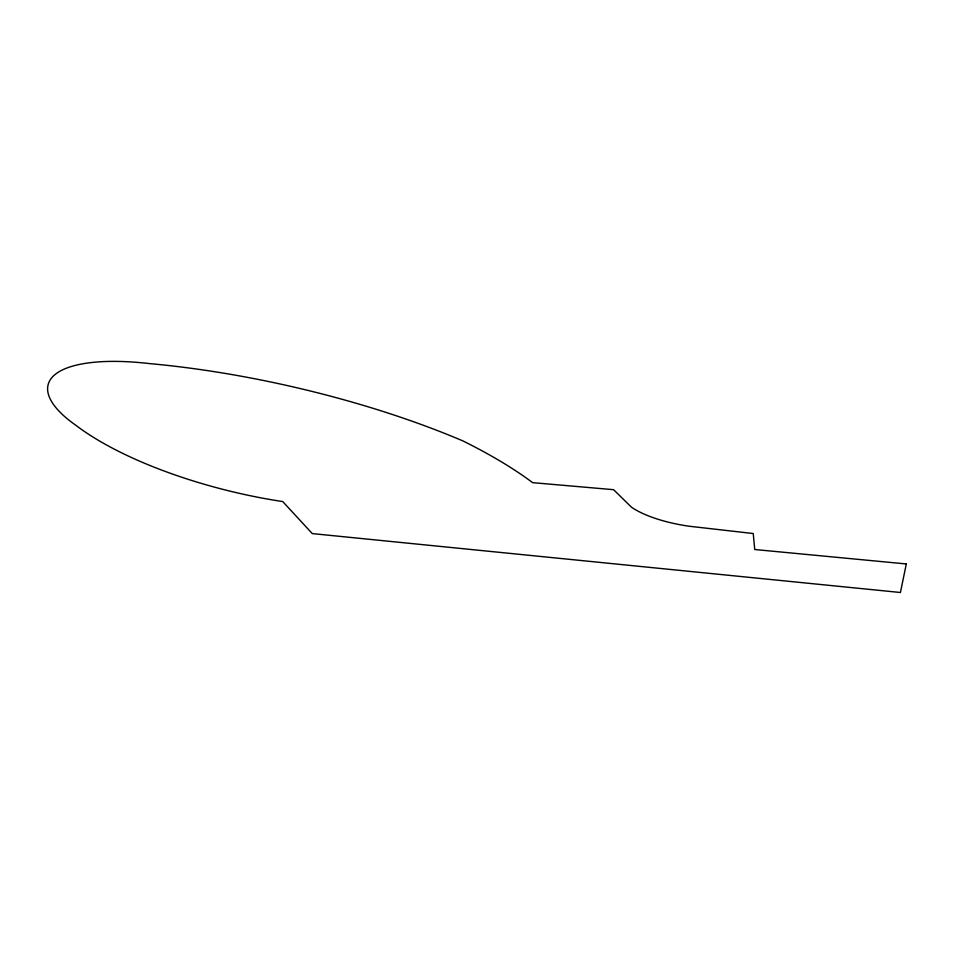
<?xml version="1.0" encoding="UTF-8"?>
<svg xmlns="http://www.w3.org/2000/svg" width="954" height="954" viewBox="0 0 954 954"><rect width="100%" height="100%" fill="white"/><g stroke="black" fill="none" stroke-linecap="round" stroke-linejoin="round"><path stroke-width="1.43" d="M906.3 563.945L900.433 592.494L312.28 533.596L282.73 501.565A207.865 69.892 13.8 0 1 76.093 425.472A150.577 49.417 14.4 0 1 149.563 363.605A346.147 102.793 12.8 0 1 462.94 440.927A363.462 108.196 13.4 0 1 532.63 482.652L613.601 489.688L631.488 507.218A76.248 26.175 7.2 0 0 689.193 526.238L753.243 533.536L754.745 549.516L906.3 563.945"/></g></svg>
